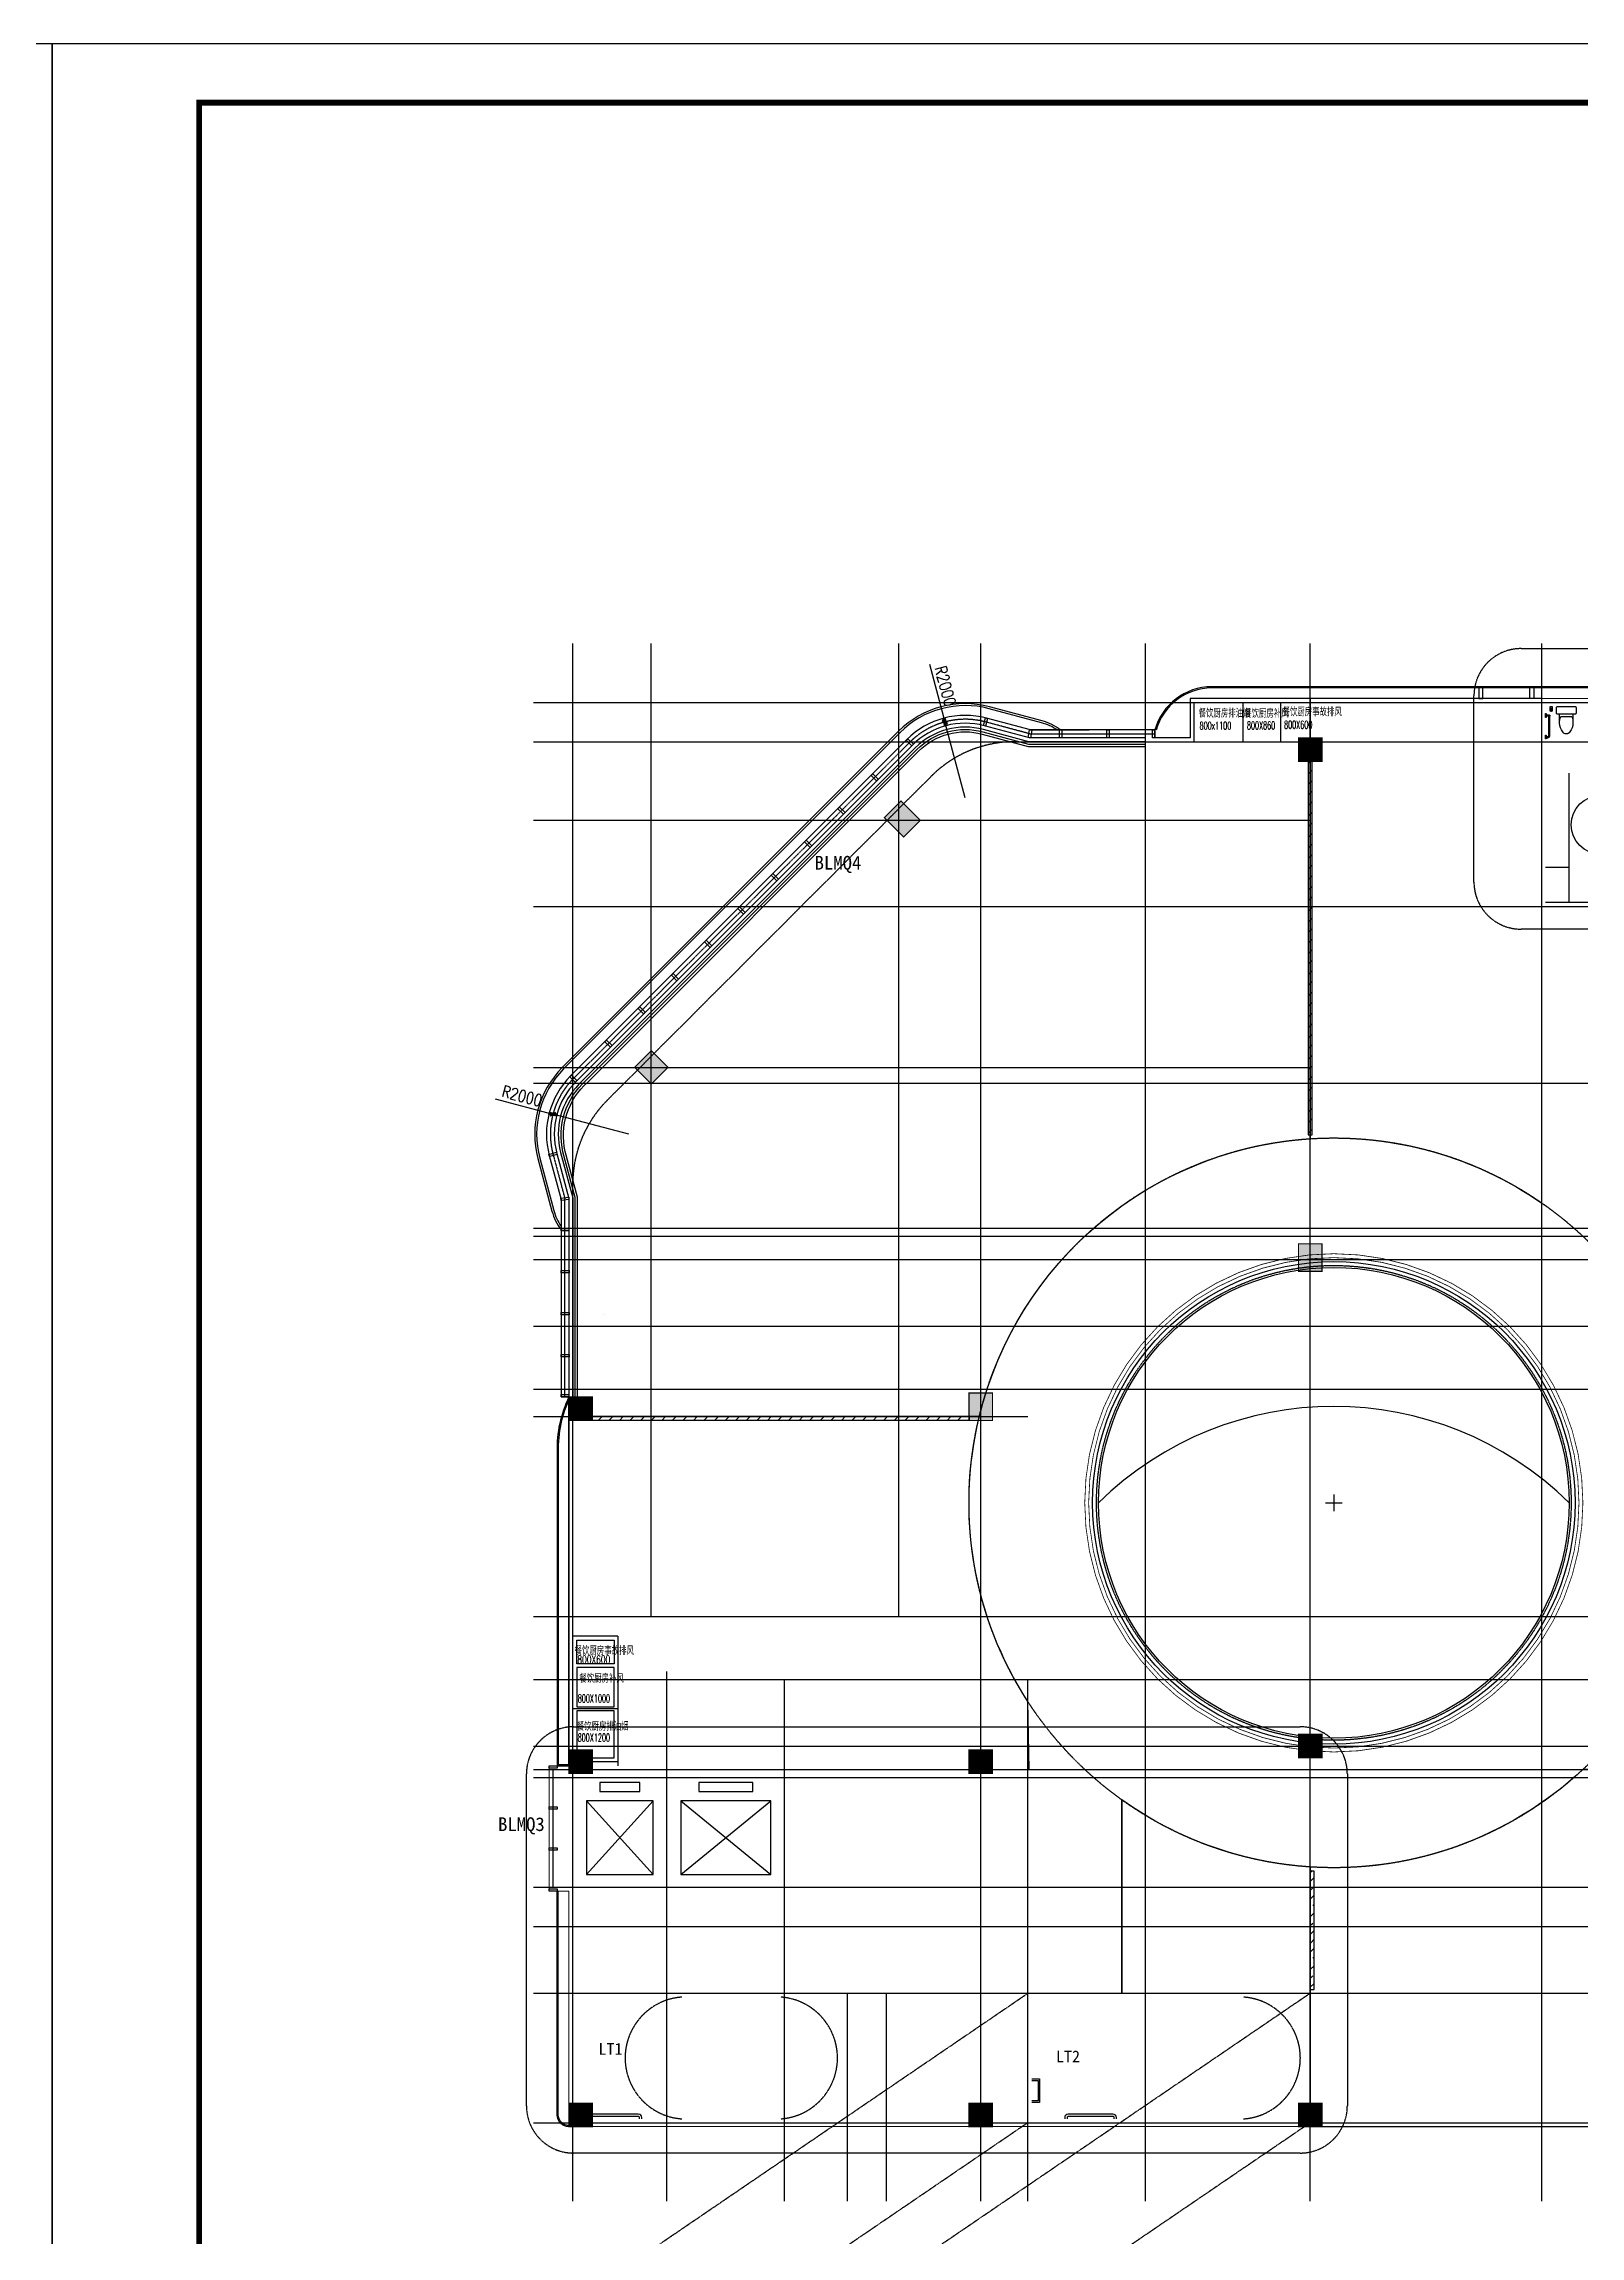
# Model space of a CAD drawing. Extents: x -737978 to 768813, y -372247 to 1140308.
# Drawn here: x -219936 to -180771, y -126689 to -70811 of the extents above; entities that cross this region are included whole.
import ezdxf

# ---------------------------------------------------------------- set-up
doc = ezdxf.new("R2010")
doc.units = 0
doc.header["$LTSCALE"] = 10
doc.header["$MEASUREMENT"] = 0
for name, pattern in [('DASH', [0.35, 0.25, -0.1]), ('DASHED2', [0.375, 0.25, -0.125]), ('DOTE', [2.42, 2, -0.2, 0.02, -0.2]), ('HIDDEN2', [4.7625, 3.175, -1.5875])]:
    doc.linetypes.add(name, pattern=pattern)
doc.layers.get('0').update_dxf_attribs({"linetype": 'CONTINUOUS'})
doc.layers.get('Defpoints').update_dxf_attribs({"linetype": 'CONTINUOUS'})
for name, color, linetype in [('0-厨卫家具', 253, 'CONTINUOUS'), ('0-填充墙', 8, 'CONTINUOUS'), ('0-外部构件', 6, 'CONTINUOUS'), ('0-消防示意', 6, 'CONTINUOUS'), ('A-ANNO-DIMS', 93, 'CONTINUOUS'), ('A-ANNO-IDEN', 3, 'CONTINUOUS'), ('A-ANNO-TEXT', 7, 'CONTINUOUS'), ('ATRIUM', 255, 'CONTINUOUS'), ('C-B', 7, 'CONTINUOUS'), ('C-JLQ-UNDER', 6, 'HIDDEN2'), ('C-KZ', 2, 'CONTINUOUS'), ('C-Z-HATCH', 253, 'CONTINUOUS'), ('C座外围门窗1f$0$G-0-XREF', 2, 'CONTINUOUS'), ('DIM_LEAD', 3, 'CONTINUOUS'), ('DOTE', 1, 'DOTE'), ('EVTR', 2, 'CONTINUOUS'), ('J-FURN-厨卫', 253, 'CONTINUOUS'), ('LATRINE', 6, 'CONTINUOUS'), ('PUB_TITLE', 4, 'CONTINUOUS'), ('STAIR', 2, 'CONTINUOUS'), ('T-厨房泄爆口', 6, 'CONTINUOUS'), ('T-暖通管井', 4, 'CONTINUOUS'), ('WINDOW', 4, 'CONTINUOUS'), ('防火卷帘', 6, 'CONTINUOUS')]:
    doc.layers.add(name, color=color, linetype=linetype)
doc.layers.add('0-面积', color=2, linetype='CONTINUOUS', plot=False)
doc.layers.add('_TL', color=7, linetype='CONTINUOUS', lineweight=18)
doc.styles.add('_TCH_DIM_T3', font='SIMPLEX.shx', dxfattribs={"width": 0.8, "bigfont": 'GBCBIG.shx'})
doc.styles.add('_TCH_DYN', font='')
doc.styles.add('HZ', font='SIMPLEX.SHX', dxfattribs={"width": 0.7, "bigfont": 'HZTXT.SHX'})
doc.styles.get('_TCH_DYN').set_extended_font_data('SimSun')
doc.dimstyles.new('_TCH_ARCH', dxfattribs={"dimtxt": 3.5, "dimasz": 1, "dimexe": 2.5, "dimexo": 3, "dimgap": 1, "dimtad": 1, "dimtoh": 1, "dimdec": 0, "dimzin": 0, "dimdsep": 46, "dimtxsty": '_TCH_DIM_T3', "dimblk": 'ARCHTICK', "dimcen": 0.09, "dimclrt": 7, "dimadec": 1, "dimazin": 0, "dimtfac": 1, "dimtdec": 0, "dimtix": 1, "dimtmove": 2, "dimatfit": 3, "dimfxl": 1, "dimtolj": 1, "dimtzin": 0, "dimarcsym": 0})
pattern_1 = [(45, (157650, -1e-06), (-134.70384, 134.70384), [])]

# ---------------------------------------------------------------- blocks, each defined once
blk = doc.blocks.new('A$C53926EF1')
at = {"layer": '0-厨卫家具', "linetype": 'ByBlock'}
for p, q in [((439, 110), (439, 390)), ((499, 420), (499, 80))]:
    blk.add_line(p, q, dxfattribs=at)
blk.add_lwpolyline([(49, 342, 0.537872), (49, 158, 0.149947), (269, 80), (499, 80), (499, 30, 0.414214), (529, 0), (669, 0, 0.414214), (699, 30), (699, 470, 0.414214), (669, 500), (529, 500, 0.414214), (499, 470), (499, 420), (269, 420, 0.149947)], format="xyb", close=True, dxfattribs=at)
for centre, start, end in [((286, 23), 67.4505, 91.4725), ((286, 477), 268.6339, 292.5495)]:
    blk.add_arc(centre, 398, start, end, dxfattribs=at)
blk = doc.blocks.new('$plan$00001624')
for p, q in [((646, -13), (661, -28)), ((701, -28), (716, -13))]:
    blk.add_line(p, q)
for points in [[(60, 0), (60, -13), (-60, -13), (-60, 0)], [(744, 0), (744, -13), (624, -13), (624, 0)]]:
    blk.add_lwpolyline(points, close=True)
blk.add_lwpolyline([(-38, -13), (-23, -28), (17, -28), (33, -13)])
for points in [[(-23, -28), (-23, -66, 0.414213), (49, -137), (632, -137, 0.119966), (665, -129)], [(17, -28), (17, -66, 0.414211), (49, -97), (632, -97, 0.298815), (661, -78)]]:
    blk.add_lwpolyline(points, format="xyb")
blk.add_lwpolyline([(681, -137), (681, -137, -0.414214), (661, -117), (661, -28), (701, -28), (701, -117, -0.414214)], format="xyb", close=True)
blk = doc.blocks.new('商业柱网333a')
at = {"layer": 'C-Z-HATCH'}
for points in [[(8845070, 123867), (8845670, 123867), (8845670, 123267), (8845070, 123267)], [(8854070, 123867), (8854670, 123867), (8854670, 123267), (8854070, 123267)], [(8863070, 123867), (8863670, 123867), (8863670, 123267), (8863070, 123267)], [(8872070, 122191), (8872494, 121767), (8872070, 121343), (8871646, 121767)], [(8878434, 115827), (8878858, 115403), (8878363, 114908), (8877939, 115333)], [(8845070, 113667), (8845670, 113667), (8845670, 113067), (8845070, 113067)], [(8854070, 113667), (8854670, 113667), (8854670, 113067), (8854070, 113067)], [(8863070, 113667), (8863770, 113667), (8863770, 113067), (8863070, 113067)], [(8845070, 105267), (8845670, 105267), (8845670, 104667), (8845070, 104667)], [(8854470, 105267), (8855070, 105267), (8855070, 104667), (8854470, 104667)], [(8866871, 105267), (8867571, 105267), (8867571, 104667), (8866871, 104667)], [(8879870, 105267), (8880470, 105267), (8880470, 104667), (8879870, 104667)]]:
    blk.add_hatch(color=251, dxfattribs=at).paths.add_polyline_path(points)
at = {"layer": 'C-KZ', "const_width": 30}
for points in [[(8845070, 123867), (8845670, 123867), (8845670, 123267), (8845070, 123267)], [(8854070, 123867), (8854670, 123867), (8854670, 123267), (8854070, 123267)], [(8863070, 123867), (8863670, 123867), (8863670, 123267), (8863070, 123267)], [(8872070, 122191), (8872494, 121767), (8872070, 121343), (8871646, 121767)], [(8878434, 115827), (8878858, 115403), (8878363, 114908), (8877939, 115333)], [(8845070, 113667), (8845670, 113667), (8845670, 113067), (8845070, 113067)], [(8854070, 113667), (8854670, 113667), (8854670, 113067), (8854070, 113067)], [(8863070, 113667), (8863770, 113667), (8863770, 113067), (8863070, 113067)], [(8845070, 105267), (8845670, 105267), (8845670, 104667), (8845070, 104667)], [(8854470, 105267), (8855070, 105267), (8855070, 104667), (8854470, 104667)], [(8866871, 105267), (8867571, 105267), (8867571, 104667), (8866871, 104667)], [(8879870, 105267), (8880470, 105267), (8880470, 104667), (8879870, 104667)]]:
    blk.add_lwpolyline(points, close=True, dxfattribs=at)
blk = doc.blocks.new('LT1、LT2')
at = {"layer": 'C-B', "color": 8, "linetype": 'DASH'}
for centre, start, end in [((-361214, -122148), 93.9545, 266.0477), ((-358908, -122148), 273.9523, 86.0455)]:
    blk.add_arc(centre, 1554, start, end, dxfattribs=at)
blk = doc.blocks.new('_ArchTick')
at = {"color": 0, "linetype": 'ByBlock', "const_width": 0.4}
blk.add_lwpolyline([(-0.5, -0.5), (0.5, 0.5)], dxfattribs=at)
blk = doc.blocks.new('*D209')
at = {"layer": 'A-ANNO-DIMS', "color": 0, "lineweight": -2, "transparency": 16777216}
for p in [(-208432, -97704), (-205023, -98602)]:
    blk.add_line(p, (-206957, -98092), dxfattribs=at)
at = {"layer": 'Defpoints', "color": 0, "transparency": 16777216}
for p in [(-206957, -98092), (-205023, -98602)]:
    blk.add_point(p, dxfattribs=at)
at = {"layer": 'A-ANNO-DIMS', "color": 0, "lineweight": -2, "transparency": 16777216, "xscale": 120, "yscale": 120, "zscale": 120, "rotation": 345.2475505898382}
blk.add_blockref('_ArchTick', (-206957, -98092), dxfattribs=at)
at = {"layer": 'A-ANNO-DIMS', "color": 7, "transparency": 16777216, "insert": (-207747, -97626), "char_height": 300, "attachment_point": 5, "rotation": 345.2476, "style": '_TCH_DIM_T3'}
blk.add_mtext('\\A1;R2000', dxfattribs=at)
blk = doc.blocks.new('*D210')
at = {"layer": 'A-ANNO-DIMS', "color": 0, "lineweight": -2, "transparency": 16777216}
for p in [(-197362, -86622), (-196448, -90027)]:
    blk.add_line(p, (-196967, -88095), dxfattribs=at)
at = {"layer": 'Defpoints', "color": 0, "transparency": 16777216}
for p in [(-196967, -88095), (-196448, -90027)]:
    blk.add_point(p, dxfattribs=at)
at = {"layer": 'A-ANNO-DIMS', "color": 0, "lineweight": -2, "transparency": 16777216, "xscale": 120, "yscale": 120, "zscale": 120, "rotation": 285.0337073440724}
blk.add_blockref('_ArchTick', (-196967, -88095), dxfattribs=at)
at = {"layer": 'A-ANNO-DIMS', "color": 7, "transparency": 16777216, "insert": (-196954, -87178), "char_height": 300, "attachment_point": 5, "rotation": 285.0337, "style": '_TCH_DIM_T3'}
blk.add_mtext('\\A1;R2000', dxfattribs=at)

msp = doc.modelspace()

# ---------------------------------------------------------------- hatches: boundary and pattern name
at = {"layer": '0-填充墙'}
h = msp.add_hatch(dxfattribs=at)
h.set_pattern_fill('ANSI31', color=256, scale=120, style=0)
h.set_pattern_definition(pattern_1)
h.paths.add_polyline_path([(-187701.1, -98620.9), (-187601.1, -98614.5), (-187601.1, -89098.4), (-187701.1, -89098.4)])
h = msp.add_hatch(dxfattribs=at)
h.set_pattern_fill('ANSI31', color=256, scale=120, style=0)
h.set_pattern_definition(pattern_1)
h.paths.add_polyline_path([(-205951.1, -105798.4), (-196351.1, -105798.4), (-196351.1, -105898.4), (-205951.1, -105898.4)])
h = msp.add_hatch(dxfattribs=at)
h.set_pattern_fill('ANSI33', color=256, scale=100, style=0)
h.set_pattern_definition([(45, (157650, -1e-06), (-224.5064, 224.5064), []), (45, (157874.5, -1e-06), (-224.5064, 224.5064), [158.75, -79.375])])
edge = h.paths.add_edge_path()
edge.add_line((-187651.1, -120398.4), (-187551.1, -120398.4))
edge.add_line((-187551.1, -120398.4), (-187551.1, -117385.1))
edge.add_arc((-187051.1, -107998.4), 9400, 266.34033, 266.95091, ccw=False)
edge.add_line((-187651.1, -117379.2), (-187651.1, -120398.4))

# ---------------------------------------------------------------- linework, layer by layer
for points in [[(-191851.1, -88498.4), (-194810.7, -88498.4), (-195956.2, -88191.4, 0.2679492), (-197791.5, -88683.2), (-206366.3, -97258, 0.2679492), (-206858, -99093.3), (-206551.1, -100238.8), (-206551.1, -105298.4)], [(-191851.1, -88598.4), (-194823.8, -88598.4), (-195982.1, -88288, 0.2679492), (-197720.7, -88753.9), (-206295.6, -97328.7, 0.2679492), (-206761.5, -99067.4), (-206451.1, -100225.6), (-206451.1, -105298.4)]]:
    msp.add_lwpolyline(points, format="xyb")
at = {"layer": '0-厨卫家具', "linetype": 'ByBlock'}
for points in [[(-181483.4, -87698.4), (-181483.4, -87818.4), (-181533.4, -87818.4), (-181533.4, -87698.4)], [(-181499.4, -87740.9), (-181499.4, -87828.9), (-181517.4, -87828.9), (-181517.4, -87740.9)]]:
    msp.add_lwpolyline(points, close=True, dxfattribs=at)
at = {"layer": '0-填充墙'}
for points in [[(-187701.1, -98620.9), (-187601.1, -98614.5), (-187601.1, -89098.4), (-187701.1, -89098.4)], [(-205951.1, -105798.4), (-196351.1, -105798.4), (-196351.1, -105898.4), (-205951.1, -105898.4)]]:
    msp.add_lwpolyline(points, close=True, dxfattribs=at)
msp.add_lwpolyline([(-187651.1, -120398.4), (-187551.1, -120398.4), (-187551.1, -117385.1, -0.0026642), (-187651.1, -117379.2)], format="xyb", close=True, dxfattribs=at)
at = {"layer": '0-外部构件'}
for p, q in [((-153151.1, -87198.4), (-190165.4, -87198.4)), ((-153151.1, -87228.4), (-190165.4, -87228.4))]:
    msp.add_line(p, q, dxfattribs=at)
for points in [[(-194012.3, -88298.4, 0.0954406), (-194488.8, -88067), (-195826.8, -87708.5, 0.2679492), (-198145, -88329.6), (-206719.8, -96904.5, 0.2679492), (-207341, -99222.7), (-206982.5, -100560.7, 0.0954406), (-206751.1, -101037.2, 0.0954406)], [(-194098.7, -88298.4, 0.0825204), (-194501.7, -88115.3), (-195839.7, -87756.8, 0.2679492), (-198109.7, -88365), (-206684.5, -96939.8, 0.2679492), (-207292.7, -99209.8), (-206934.2, -100547.8, 0.0825204), (-206751.1, -100950.7, 0.0825204)], [(-206551.1, -105298.4, 0.1210639), (-206851.1, -106698.4), (-206851.1, -114698.4)], [(-206524.1, -105311.5, 0.1211021), (-206821.1, -106697.9), (-206821.1, -114668.4)], [(-206551.1, -123898.4), (-206551.1, -123898.4, -0.4142136), (-206851.1, -123598.4), (-206851.1, -117898.4)], [(-206551.1, -123868.4, -0.4142136), (-206821.1, -123598.4), (-206821.1, -117898.4)]]:
    msp.add_lwpolyline(points, format="xyb", dxfattribs=at)
for points in [[(-191611.1, -88298.4), (-194784.4, -88298.4)], [(-194784.4, -88298.4), (-193287.7, -88298.4)], [(-194242.4, -88398.4), (-193533.3, -88398.4)], [(-206751.1, -100265.1), (-206751.1, -101037.2)], [(-206751.1, -105298.4), (-206551.1, -105298.4)], [(-206551.1, -114698.4), (-206551.1, -105298.4)], [(-206851.1, -114698.4), (-206551.1, -114698.4)], [(-206821.1, -114668.4), (-206551.1, -114668.4)]]:
    msp.add_lwpolyline(points, dxfattribs=at)
for radius in [1500, 1470]:
    msp.add_arc((-190165.4, -88698.4), radius, 90, 164.53399, dxfattribs=at)
at = {"layer": '0-消防示意', "color": 8}
msp.add_lwpolyline([(-181051.1, -107998.4, 0.4094656), (-193051.1, -107998.4, 1)], format="xyb", dxfattribs=at)
at = {"layer": '0-面积'}
for points in [[(-187651.1, -87598.4), (-187651.1, -87498.4), (-190711.1, -87498.4), (-190711.1, -88498.4), (-191611.1, -88498.4), (-191611.1, -88298.4), (-194784.4, -88298.4), (-195904.4, -87998.3, 0.2679492), (-197932.9, -88541.8), (-206507.7, -97116.6, 0.2679492), (-207051.2, -99145.1), (-206751.1, -100265.1), (-206751.1, -105298.4), (-206551.1, -105298.4), (-206551.1, -105798.4), (-196087.2, -105798.4, -0.3279012), (-187651.1, -98717.8)], [(-187651.1, -98717.8, -0.1693249), (-181751.1, -100356.4), (-181751.1, -87498.4), (-187651.1, -87498.4)], [(-206551.1, -114698.4), (-206451.1, -114798.4), (-194817.8, -114798.4), (-194851.1, -113063, -0.2065415), (-196087.1, -105798.4), (-206551.1, -105798.4)], [(-187651.1, -123898.4), (-179251.1, -123898.4), (-179251.1, -114798.4), (-180706.8, -114798.4, -0.2064462), (-187651.1, -117279)], [(-192451.1, -115570), (-192451.1, -120498.4), (-187651.1, -120498.4), (-187651.1, -117279, -0.1396371), (-192451.1, -115570)]]:
    msp.add_lwpolyline(points, format="xyb", close=True, dxfattribs=at)
at = {"layer": '_TL'}
msp.add_lwpolyline([(-111941, -87498.4), (-190711.1, -87498.4), (-190711.1, -88498.4), (-191611.1, -88498.4), (-191611.1, -88298.4), (-194784.4, -88298.4), (-195904.4, -87998.3, 0.2679492), (-197932.9, -88541.8), (-206507.7, -97116.6, 0.2679492), (-207051.2, -99145.1), (-206751.1, -100265.1), (-206751.1, -105298.4), (-206551.1, -105298.4)], format="xyb", dxfattribs=at)
msp.add_lwpolyline([(-206551.1, -105298.4), (-206551.1, -114698.4), (-207051.1, -114698.4), (-207051.1, -117898.4), (-206551.1, -117898.4), (-206551.1, -123898.4), (-86751.1, -123898.4)], dxfattribs=at)
at = {"layer": 'A-ANNO-IDEN', "linetype": 'DASH', "ltscale": 5}
for points in [[(-171499.7, -93375.7), (-182278.7, -93375.7, -0.4142136), (-183478.7, -92175.7), (-183478.7, -87425.3, -0.4142136), (-182278.7, -86225.3), (-171072.4, -86225.3, -0.4142136), (-169872.4, -87425.3), (-169872.4, -92175.7, -0.4142136), (-171072.4, -93375.7), (-171499.7, -93375.7)], [(-188333.8, -124570.8), (-206433.1, -124570.8, -0.4142136), (-207633.1, -123370.8), (-207633.1, -114906.6, -0.4142136), (-206433.1, -113706.6), (-187906.5, -113706.6, -0.4142136), (-186706.5, -114906.6), (-186706.5, -123370.8, -0.4142136), (-187906.5, -124570.8), (-188333.8, -124570.8)]]:
    msp.add_lwpolyline(points, format="xyb", dxfattribs=at)
at = {"layer": 'ATRIUM', "color": 4, "ltscale": 6}
for radius in [6150, 6000]:
    msp.add_circle((-187051.1, -107998.4), radius, dxfattribs=at)
at = {"layer": 'C-B', "color": 8, "linetype": 'DASHED2'}
for points in [[(-214061.1, -133580.2), (-194851.1, -120498.4)], [(-187651.1, -120498.4), (-206861.1, -133580.2)], [(-194851.1, -123798.4), (-214061.1, -136880.2)], [(-187651.1, -123798.4), (-206861.1, -136880.2)]]:
    msp.add_lwpolyline(points, dxfattribs=at)
at = {"layer": 'C-B'}
for points in [[(-194751.1, -122683.5), (-194551.1, -122683.5), (-194551.1, -123283.5), (-194751.1, -123283.5)], [(-194751.1, -122723.5), (-194591.1, -122723.5), (-194591.1, -123243.5), (-194751.1, -123243.5)]]:
    msp.add_lwpolyline(points, dxfattribs=at)
at = {"layer": 'C-B', "color": 8, "linetype": 'DASH'}
msp.add_arc((-189458.3, -122148.4), 1553.7, 273.95231, 86.0455, dxfattribs=at)
at = {"layer": 'C座外围门窗1f$0$G-0-XREF'}
for points in [[(-196967.6, -88199.2), (-197021.4, -88006.6), (-196963.6, -87990.5), (-196909.8, -88183.1)], [(-195985.2, -88183.7), (-195933.4, -87990.5), (-195875.5, -88006), (-195927.2, -88199.2)], [(-197812.7, -88704.4), (-197954.1, -88563), (-197911.7, -88520.6), (-197770.2, -88662)], [(-194840.2, -88492.5), (-194813.1, -88294.3), (-194753.6, -88302.5), (-194780.8, -88500.6)], [(-194041.3, -88498.4), (-194041.3, -88298.4), (-193981.3, -88298.4), (-193981.3, -88498.4)], [(-192841.3, -88498.4), (-192841.3, -88298.4), (-192781.3, -88298.4), (-192781.3, -88498.4)], [(-191671.1, -88498.4), (-191671.1, -88298.4), (-191611.1, -88298.4), (-191611.1, -88498.4)], [(-198706, -89597.7), (-198847.4, -89456.3), (-198805, -89413.9), (-198663.5, -89555.3)], [(-199554.5, -90446.2), (-199695.9, -90304.8), (-199653.5, -90262.4), (-199512.1, -90403.8)], [(-200403, -91294.8), (-200544.5, -91153.4), (-200502, -91110.9), (-200360.6, -91252.3)], [(-201251.6, -92143.3), (-201393, -92001.9), (-201350.6, -91959.5), (-201209.1, -92100.9)], [(-202100.1, -92991.8), (-202241.5, -92850.4), (-202199.1, -92808), (-202057.7, -92949.4)], [(-202906.2, -93797.9), (-203047.6, -93656.5), (-203090, -93698.9), (-202948.6, -93840.4)], [(-203754.7, -94646.5), (-203896.1, -94505.1), (-203938.5, -94547.5), (-203797.1, -94688.9)], [(-204603.2, -95495), (-204744.6, -95353.6), (-204787.1, -95396), (-204645.6, -95537.4)], [(-205451.7, -96343.5), (-205593.2, -96202.1), (-205635.6, -96244.6), (-205494.2, -96386)], [(-206387.5, -97279.3), (-206528.9, -97137.8), (-206486.5, -97095.4), (-206345.1, -97236.8)], [(-206867.8, -98146.7), (-207061.2, -98095.8), (-207045.9, -98037.8), (-206852.5, -98088.7)], [(-206850.3, -99122.3), (-207043.5, -99174), (-207059, -99116.1), (-206865.8, -99064.3)], [(-206548.9, -100268.5), (-206747.2, -100294.7), (-206755, -100235.2), (-206556.7, -100209.1)], [(-206551.1, -101068.4), (-206751.1, -101068.4), (-206751.1, -101008.4), (-206551.1, -101008.4)], [(-206547.4, -102138), (-206747.4, -102138), (-206747.4, -102078), (-206547.4, -102078)], [(-206547.4, -103208), (-206747.4, -103208), (-206747.4, -103148), (-206547.4, -103148)], [(-206547.4, -104278), (-206747.4, -104278), (-206747.4, -104218), (-206547.4, -104218)], [(-206551.1, -105298.4), (-206751.1, -105298.4), (-206751.1, -105238.4), (-206551.1, -105238.4)], [(-206551.1, -105298.4), (-206751.1, -105298.4), (-206751.1, -105238.4), (-206551.1, -105238.4)], [(-206851.1, -114758.4), (-207051.1, -114758.4), (-207051.1, -114698.4), (-206851.1, -114698.4)], [(-206851.1, -115803.4), (-207051.1, -115803.4), (-207051.1, -115743.4), (-206851.1, -115743.4)], [(-206851.1, -116853.4), (-207051.1, -116853.4), (-207051.1, -116793.4), (-206851.1, -116793.4)], [(-206851.1, -117898.4), (-207051.1, -117898.4), (-207051.1, -117838.4), (-206851.1, -117838.4)]]:
    msp.add_lwpolyline(points, close=True, dxfattribs=at)
at = {"layer": 'DIM_LEAD', "color": 2}
for points in [[(-187051.1, -107785.5), (-187051.1, -108211.3)], [(-187264, -107998.4), (-186838.2, -107998.4)]]:
    msp.add_lwpolyline(points, dxfattribs=at)
at = {"layer": 'DOTE'}
for p, q in [((-206451.1, -125798.4), (-206451.1, -86098.4)), ((-204451.1, -110898.4), (-204451.1, -86098.4)), ((-198151.1, -86098.4), (-198151.1, -110898.4)), ((-196051.1, -125798.4), (-196051.1, -86098.4)), ((-191851.1, -125798.4), (-191851.1, -86098.4)), ((-187651.1, -125798.4), (-187651.1, -86098.4)), ((-181751.1, -125798.4), (-181751.1, -86098.4)), ((-207451.1, -87598.4), (-84551.1, -87598.4)), ((-207451.1, -87598.4), (-84551.1, -87598.4)), ((-207451.1, -88598.4), (-84551.1, -88598.4)), ((-205572.4, -97737), (-197312.5, -89477.1)), ((-207451.1, -90598.4), (-187651.1, -90598.4)), ((-207451.1, -92798.4), (-103651.1, -92798.4)), ((-207451.1, -96898.4), (-187651.1, -96898.4)), ((-207451.1, -97298.4), (-103651.1, -97298.4)), ((-207451.1, -100998.4), (-103651.1, -100998.4)), ((-207451.1, -101198.4), (-84551.1, -101198.4)), ((-207451.1, -101798.4), (-180119.3, -101798.4)), ((-205651.1, -103198.3), (-205651.1, -103198.3)), ((-207451.1, -103498.4), (-103651.1, -103498.4)), ((-207451.1, -105098.4), (-103651.1, -105098.4)), ((-207451.1, -105798.4), (-194851.1, -105798.4)), ((-207451.1, -110898.4), (-103651.1, -110898.4)), ((-204051.1, -125798.4), (-204051.1, -112298.4)), ((-207451.1, -112498.4), (-103651.1, -112498.4)), ((-201051.1, -125798.4), (-201051.1, -112498.4)), ((-194851.1, -125798.4), (-194851.1, -112498.4)), ((-207451.1, -114198.4), (-180119.3, -114198.4)), ((-207451.1, -114798.4), (-84551.1, -114798.4)), ((-207451.1, -114998.4), (-103651.1, -114998.4)), ((-192451.1, -120498.4), (-192451.1, -115570)), ((-207451.1, -117798.4), (-84551.1, -117798.4)), ((-207451.1, -118798.4), (-103651.1, -118798.4)), ((-207451.1, -120498.4), (-170851.1, -120498.4)), ((-199451.1, -125798.4), (-199451.1, -120498.4)), ((-198451.1, -125798.4), (-198451.1, -120498.4)), ((-207451.1, -123798.4), (-84551.1, -123798.4))]:
    msp.add_line(p, q, dxfattribs=at)
for points in [[(-190611.1, -88598.4), (-190611.1, -87598.4)], [(-189361.1, -88598.4), (-189361.1, -87598.4)], [(-188401.1, -88598.4), (-188401.1, -87598.4)], [(-194797.5, -88398.4), (-191611.1, -88398.4)], [(-206651.1, -105298.4), (-206651.1, -100252)], [(-205301.1, -111398.4), (-206451.1, -111398.4)], [(-205301.1, -111398.4), (-205301.1, -114698.4)], [(-205301.1, -113248.4), (-206451.1, -113248.4)], [(-206951.1, -117798.4), (-206951.1, -114798.4)], [(-205301.1, -114598.4), (-206451.1, -114598.4)]]:
    msp.add_lwpolyline(points, dxfattribs=at)
msp.add_lwpolyline([(-194797.5, -88398.4), (-195930.3, -88094.9, 0.2679492), (-197862.2, -88612.5), (-206437, -97187.3, 0.2679492), (-206954.6, -99119.2), (-206651.1, -100252)], format="xyb", dxfattribs=at)
for radius in [9300, 6050]:
    msp.add_circle((-187051.1, -107998.4), radius, dxfattribs=at)
for centre, start, end in [((-195191.2, -91598.4), 90, 135), ((-203451.1, -99858.3), 135, 180)]:
    msp.add_arc(centre, 3000, start, end, dxfattribs=at)
at = {"layer": 'EVTR'}
for p, q in [((-206101.1, -115593.4), (-206101.1, -117473.4)), ((-204401.1, -115593.4), (-206101.1, -115593.4)), ((-206101.1, -115593.4), (-204401.1, -117473.4)), ((-206101.1, -117473.4), (-204401.1, -115593.4)), ((-205761.1, -115123.4), (-205761.1, -115358.4)), ((-204741.1, -115123.4), (-205761.1, -115123.4)), ((-205761.1, -115358.4), (-204741.1, -115358.4)), ((-204741.1, -115358.4), (-204741.1, -115123.4)), ((-204401.1, -117473.4), (-204401.1, -115593.4)), ((-203701.1, -115593.4), (-203701.1, -117473.4)), ((-201401.1, -115593.4), (-203701.1, -115593.4)), ((-203701.1, -115593.4), (-201401.1, -117473.4)), ((-203701.1, -117473.4), (-201401.1, -115593.4)), ((-203241.1, -115123.4), (-203241.1, -115358.4)), ((-201861.1, -115123.4), (-203241.1, -115123.4)), ((-203241.1, -115358.4), (-201861.1, -115358.4)), ((-201861.1, -115358.4), (-201861.1, -115123.4)), ((-201401.1, -117473.4), (-201401.1, -115593.4)), ((-206101.1, -117473.4), (-204401.1, -117473.4)), ((-203701.1, -117473.4), (-201401.1, -117473.4))]:
    msp.add_line(p, q, dxfattribs=at)
at = {"layer": 'J-FURN-厨卫'}
msp.add_circle((-180251.4, -90715.8), 750, dxfattribs=at)
at = {"layer": 'LATRINE'}
msp.add_line((-181051.1, -92698.4), (-181051.1, -89398.4), dxfattribs=at)
for points in [[(-181651.1, -91798.4), (-181051.1, -91798.4)], [(-179351.1, -92698.4), (-181651.1, -92698.4)]]:
    msp.add_lwpolyline(points, dxfattribs=at)
at = {"layer": 'PUB_TITLE'}
for points in [[(-377375.1, -159910.6), (-219725.1, -159910.6), (-219725.1, -70810.6), (-377375.1, -70810.6)], [(-219725.1, -159910.6), (-62075.1, -159910.6), (-62075.1, -70810.6), (-219725.1, -70810.6)]]:
    msp.add_lwpolyline(points, close=True, dxfattribs=at)
at = {"layer": 'PUB_TITLE', "const_width": 150}
msp.add_lwpolyline([(-215975.1, -158410.6), (-63575.1, -158410.6), (-63575.1, -72310.6), (-215975.1, -72310.6)], close=True, dxfattribs=at)
at = {"layer": 'STAIR'}
for points in [[(-206391.1, -105298.4), (-206391.1, -100217.7), (-206702.7, -99054.8, -0.2736214), (-206119.4, -97237.4), (-197678.3, -88796.3, -0.2679492), (-195997.6, -88346), (-194831.7, -88658.4), (-191851.1, -88658.4)], [(-206331.1, -105298.4), (-206331.1, -100209.8), (-206644.5, -99040.4, -0.2737147), (-206078.2, -97281.1), (-197635.9, -88838.8, -0.2679492), (-196013.1, -88403.9), (-194839.6, -88718.4), (-191851.1, -88718.4)], [(-204691.1, -123698.4), (-204691.1, -123668.4, 0.4142136), (-204781.1, -123578.4), (-205951.1, -123578.4)], [(-204751.1, -123698.4), (-204751.1, -123668.4, 0.4142136), (-204781.1, -123638.4), (-205951.1, -123638.4)], [(-192591.1, -123698.4), (-192591.1, -123668.4, 0.4142136), (-192681.1, -123578.4), (-193821.1, -123578.4, 0.4142136), (-193911.1, -123668.4), (-193911.1, -123698.4)], [(-192651.1, -123698.4), (-192651.1, -123668.4, 0.4142136), (-192681.1, -123638.4), (-193821.1, -123638.4, 0.4142136), (-193851.1, -123668.4), (-193851.1, -123698.4)]]:
    msp.add_lwpolyline(points, format="xyb", dxfattribs=at)
at = {"layer": 'T-暖通管井', "color": 2}
for points in [[(-205401.1, -111498.4), (-205401.1, -112098.4), (-206351.1, -112098.4), (-206351.1, -111498.4)], [(-206351.1, -112198.4), (-206351.1, -113198.4), (-205401.1, -113198.4), (-205401.1, -112198.4)], [(-206351.1, -113298.4), (-206351.1, -114498.4), (-205401.1, -114498.4), (-205401.1, -113298.4)]]:
    msp.add_lwpolyline(points, close=True, dxfattribs=at)
at = {"layer": 'WINDOW'}
for points in [[(-183251.1, -87498.4), (-183251.1, -87198.4), (-183351.1, -87198.4), (-183351.1, -87498.4)], [(-182051.1, -87498.4), (-182051.1, -87198.4), (-181951.1, -87198.4), (-181951.1, -87498.4)]]:
    msp.add_lwpolyline(points, close=True, dxfattribs=at)
at = {"layer": '防火卷帘', "linetype": 'DASH', "const_width": 20}
for points in [[(-180701.1, -107998.4, 1), (-193401.1, -107998.4, 1)], [(-180801.1, -107998.4, 1), (-193301.1, -107998.4, 1)]]:
    msp.add_lwpolyline(points, format="xyb", close=True, dxfattribs=at)

# ---------------------------------------------------------------- block references
at = {"layer": '0-厨卫家具', "linetype": 'ByBlock', "xscale": -1, "rotation": 270.0000000000001}
msp.add_blockref('A$C53926EF1', (-181375, -88397.7), dxfattribs=at)
at = {"layer": '0-厨卫家具', "linetype": 'ByBlock', "extrusion": (0, 0, -1), "xscale": -0.8000000000000002, "yscale": 0.8000000000000002, "zscale": -0.8000000000000002, "rotation": 269.9999840300791}
msp.add_blockref('$plan$00001624', (181651.1, -88477.4), dxfattribs=at)
at = {"layer": 'C-KZ', "linetype": 'Continuous', "rotation": 90}
msp.add_blockref('商业柱网333a', (-82684, -8968968.6), dxfattribs=at)
at = {"layer": 'STAIR'}
msp.add_blockref('LT1、LT2', (157650, 0), dxfattribs=at)

# ---------------------------------------------------------------- texts
at = {"layer": 'A-ANNO-TEXT', "linetype": 'DASH', "style": '_TCH_DYN'}
for s, p in [('LT1', (-205795.1, -122066)), ('LT2', (-194132.4, -122258.6))]:
    msp.add_text(s, height=299.61, dxfattribs=at).set_placement(p)
at = {"layer": 'C-JLQ-UNDER', "linetype": 'DASH', "style": '_TCH_DYN'}
for s, p in [('BLMQ4', (-200286.6, -91858.6)), ('BLMQ3', (-208357, -116363.9))]:
    msp.add_text(s, height=350, dxfattribs=at).set_placement(p)
at = {"layer": 'T-厨房泄爆口', "linetype": 'DASH', "style": 'HZ'}
for s, width, p in [('餐饮厨房事故排风', 0.7, (-188358.3, -87947.2)), ('餐饮厨房排油烟', 0.7, (-190497.3, -87980.4)), ('800x1100', 0.6, (-190473.7, -88288)), ('餐饮厨房补风', 0.7, (-189336.8, -87986.5)), ('800X860', 0.6, (-189265.2, -88283.5)), ('800X600', 0.6, (-188318.5, -88265.8)), ('餐饮厨房事故排风', 0.7, (-206406.1, -111875)), ('800X600', 0.7, (-206336.1, -112092.1)), ('餐饮厨房补风', 0.7, (-206285, -112582.5)), ('800X1000', 0.6, (-206324.4, -113084.2)), ('餐饮厨房排油烟', 0.7, (-206351.1, -113804.6)), ('800X1200', 0.6, (-206326.6, -114081.6))]:
    msp.add_text(s, height=200, dxfattribs=dict(at, width=width)).set_placement(p)

# ---------------------------------------------------------------- dimensions: what is measured, and where the dimension line sits
at = {"layer": 'A-ANNO-DIMS'}
for center, mpoint, picture, middle in [((-196448, -90026.7), (-196966.7, -88095.2), '*D210', (-196954.3, -87177.7)), ((-205022.8, -98601.5), (-206956.9, -98092.3), '*D209', (-207747, -97625.7))]:
    dim = msp.add_radius_dim(center=center, mpoint=mpoint, dimstyle='_TCH_ARCH', override={"dimtxt": 300, "dimasz": 120, "dimgap": 100}, dxfattribs=at)
    dim.commit()
    dim.dimension.update_dxf_attribs({"geometry": picture, "text_midpoint": middle})

doc.saveas('drawing.dxf')
